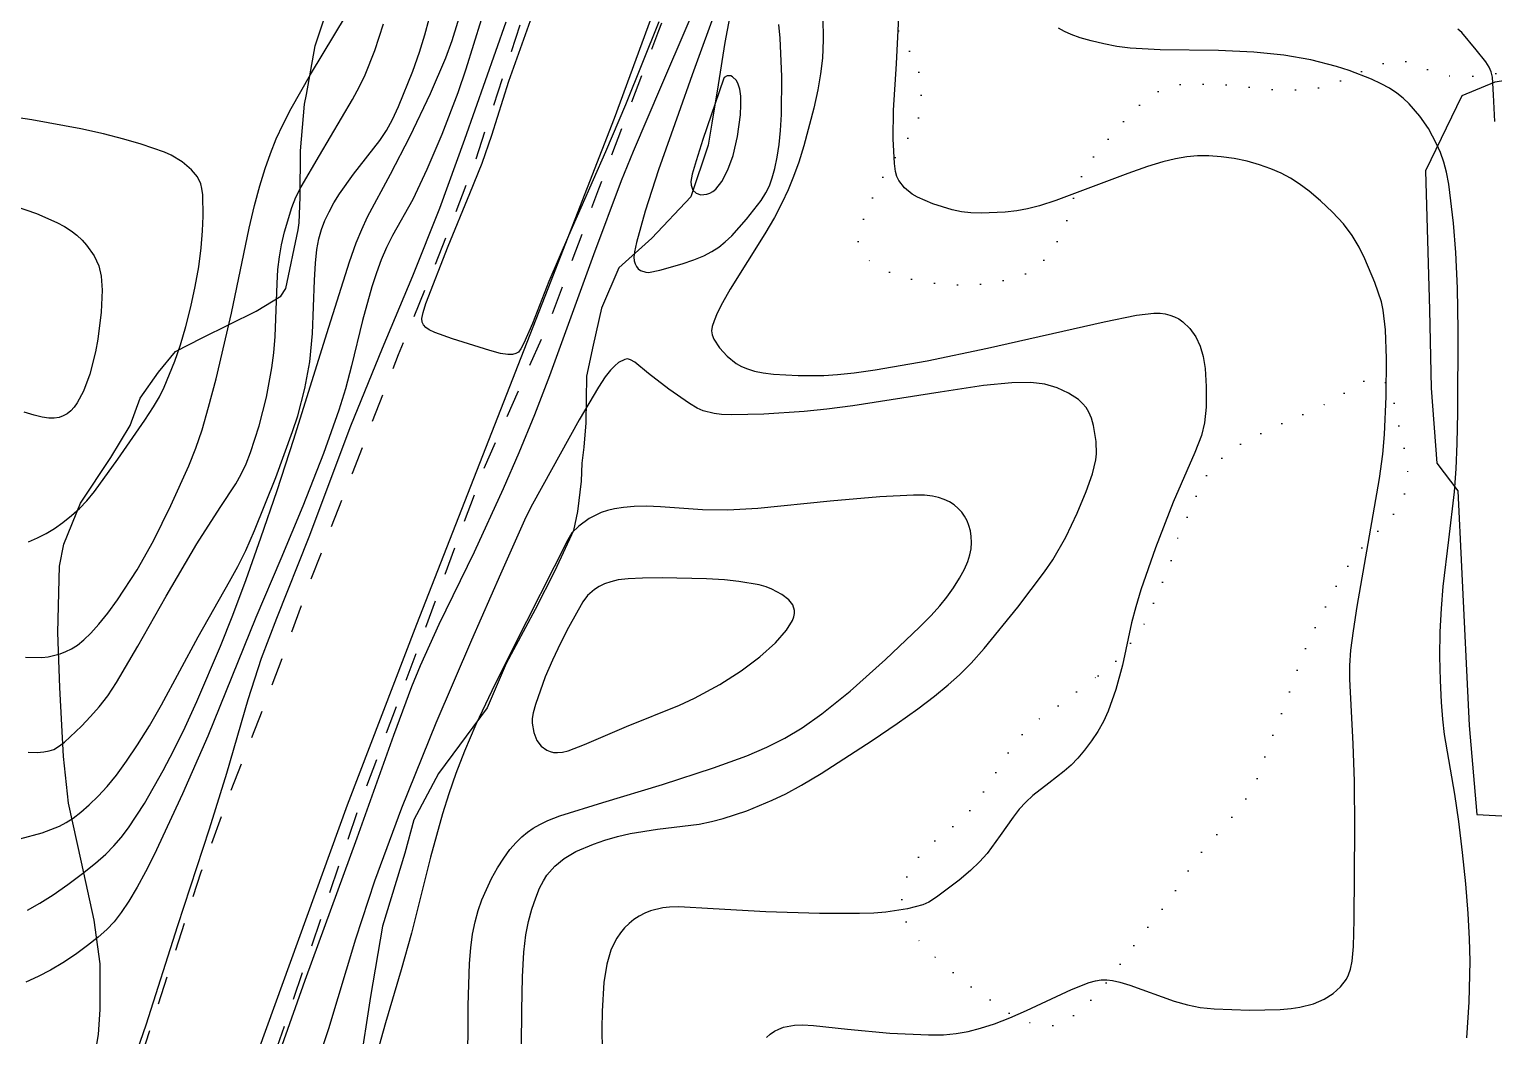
# Model space of a CAD drawing. Header units: millimetres. Extents: x 220021 to 223505, y 489325 to 491820.
# Drawn here: x 220825.2 to 221084.8, y 491491.2 to 491669.5 of the extents above; entities that cross this region are included whole.
import ezdxf

# ---------------------------------------------------------------- set-up
doc = ezdxf.new("R2010")
doc.units = ezdxf.units.MM
doc.linetypes.add('5M5', pattern=[10, 5, -5])
doc.linetypes.add('AM4', pattern=[4, 0, -4])
for name, color, linetype in [('A0013113', 8, 'Continuous'), ('B0024120', 8, 'B0024120'), ('D0025111', 8, 'AM4'), ('F0017111', 8, 'Continuous'), ('F0017114', 8, 'Continuous'), ('F0037222', 8, 'Continuous'), ('F0037223', 8, '5M5')]:
    doc.layers.add(name, color=color, linetype=linetype)
doc.linetypes.add('B0024120', pattern='A,10,-1.75,[133,ltypeshp.shx,S=0.75,R=0,X=0,Y=0],-3.25', length=15)

msp = doc.modelspace()

# ---------------------------------------------------------------- linework, layer by layer
at = {"layer": 'A0013113', "flags": 128}
msp.add_lwpolyline([(220982.01, 491813.472), (220975.939, 491794.535), (220963.085, 491752.454), (220952.803, 491716.861), (220945.787, 491698.398), (220937.603, 491677.575), (220928.898, 491653.709), (220917.148, 491623.557), (220905.532, 491593.929), (220893.844, 491564.049), (220881.546, 491532.059), (220865.767, 491488.489)], dxfattribs=at)
at = {"layer": 'B0024120', "flags": 128}
msp.add_lwpolyline([(221369.877, 491502.189), (221350.368, 491504.164), (221305.594, 491508.724), (221307.744, 491530.221), (221307.759, 491536.826), (221306.602, 491537.641), (221285.632, 491535.22), (221258.171, 491532.517), (221245.024, 491542.848), (221232.777, 491551.231), (221218.435, 491552.242), (221203.01, 491559.658), (221173.801, 491574.081), (221154.919, 491584.006), (221147.916, 491590.179), (221142.201, 491595.588), (221138.429, 491602.572), (221134.329, 491612.607), (221131.96, 491622.889), (221129.82, 491640.581), (221127.285, 491655.572), (221125.37, 491666.295), (221084.95, 491660.132), (221079.101, 491657.737), (221072.652, 491644.451), (221073.369, 491619.814), (221073.647, 491605.901), (221074.659, 491592.621), (221078.38, 491587.717), (221079.065, 491574.264), (221080.379, 491546.151), (221081.757, 491530.382), (221096.123, 491529.611), (221099.599, 491529.905), (221104.301, 491512.818), (221108.207, 491497.386), (221111.058, 491484.651), (221113.366, 491480.255), (221133.215, 491472.348), (221142.112, 491451.873), (221152.846, 491427.864), (221149.78, 491424.112), (221133.103, 491412.979)], dxfattribs=at)
at = {"layer": 'D0025111', "flags": 128}
for points in [[(221031.09, 491787.397), (221042.803, 491780.684), (221045.111, 491778.055), (221046.6, 491774.368), (221048.583, 491770.507), (221052.86, 491769.295), (221058.645, 491764.784), (221060.808, 491762.5), (221062.942, 491760.35), (221063.589, 491759.655), (221064.131, 491759.007), (221064.562, 491758.402), (221064.95, 491757.732), (221065.222, 491757.062), (221065.365, 491756.451), (221065.379, 491755.868), (221065.216, 491755.264), (221064.885, 491754.685), (221064.506, 491754.214), (221063.617, 491753.327), (221063.138, 491752.917), (221060.351, 491750.945), (221058.979, 491749.979), (221058.273, 491749.415), (221057.653, 491748.859), (221057.063, 491748.223), (221056.598, 491747.637), (221056.158, 491746.957), (221055.801, 491746.238), (221055.538, 491745.537), (221055.349, 491744.778), (221055.255, 491744.041), (221055.265, 491743.357), (221055.404, 491742.627), (221055.684, 491741.9), (221056.022, 491741.313), (221056.42, 491740.78), (221056.948, 491740.272), (221057.498, 491739.865), (221058.181, 491739.454), (221060.199, 491738.602), (221060.947, 491738.353), (221063.719, 491737.598), (221064.378, 491737.456), (221067.522, 491737.19), (221070.828, 491737.15), (221073.116, 491737.129), (221073.94, 491737.074), (221074.735, 491736.969), (221075.522, 491736.82), (221076.346, 491736.607), (221077.133, 491736.34), (221080.074, 491734.735), (221080.811, 491734.313), (221082.217, 491733.653), (221082.969, 491733.372), (221083.814, 491733.119), (221085.425, 491732.786), (221086.256, 491732.673), (221087.882, 491732.567), (221088.807, 491732.573), (221090.732, 491732.775), (221091.79, 491732.976), (221093.535, 491733.427), (221097.012, 491734.545), (221100.327, 491735.739), (221103.523, 491736.821), (221104.354, 491737.065), (221107.445, 491737.791), (221110.529, 491738.582), (221111.397, 491738.797), (221112.246, 491738.954), (221113.045, 491739.033), (221113.926, 491738.978), (221114.689, 491738.818), (221115.458, 491738.526), (221116.752, 491737.826), (221117.41, 491737.408), (221118.111, 491736.879), (221118.794, 491736.277), (221119.336, 491735.726), (221119.818, 491735.142), (221120.299, 491734.44), (221120.723, 491733.706), (221121.006, 491733.072), (221121.214, 491732.435), (221121.346, 491731.687), (221121.334, 491730.928), (221121.172, 491730.259), (221120.822, 491729.482), (221120.339, 491728.713), (221119.852, 491728.062), (221119.294, 491727.422), (221116.589, 491725.113), (221115.822, 491724.477), (221115.084, 491723.791), (221114.525, 491723.18), (221114.01, 491722.525), (221113.53, 491721.799), (221112.885, 491720.415), (221112.639, 491719.721), (221112.263, 491718.405), (221112.112, 491717.725), (221111.607, 491714.337), (221111.29, 491711.283), (221111.243, 491710.495), (221111.252, 491709.678), (221111.363, 491708.861), (221111.574, 491708.088), (221111.893, 491707.285), (221112.313, 491706.489), (221112.751, 491705.812), (221113.254, 491705.2), (221113.811, 491704.671), (221114.408, 491704.217), (221115.005, 491703.853), (221115.627, 491703.546), (221116.249, 491703.333), (221116.871, 491703.206), (221117.457, 491703.17), (221118.044, 491703.23), (221118.598, 491703.395), (221119.117, 491703.65), (221119.646, 491704.001), (221120.15, 491704.422), (221120.618, 491704.867), (221121.533, 491705.956), (221123.375, 491708.458), (221124.838, 491710.532), (221125.282, 491711.244), (221126.721, 491714.066), (221127.063, 491714.774), (221127.723, 491715.935), (221128.094, 491716.5), (221128.501, 491717.021), (221128.93, 491717.495), (221129.398, 491717.916), (221129.895, 491718.278), (221130.432, 491718.584), (221130.957, 491718.799), (221131.504, 491718.938), (221132.022, 491718.981), (221132.548, 491718.933), (221133.101, 491718.771), (221133.68, 491718.522), (221134.313, 491718.165), (221134.859, 491717.79), (221135.945, 491716.753), (221136.94, 491715.593), (221137.399, 491714.984), (221137.87, 491714.264), (221139.586, 491711.229), (221141.402, 491707.95), (221141.865, 491707.06), (221143.39, 491703.666), (221143.684, 491702.889), (221144.236, 491701.132), (221144.565, 491699.754), (221144.711, 491698.944), (221144.879, 491697.516), (221144.952, 491696.026), (221144.948, 491695.159), (221144.886, 491694.389), (221144.752, 491693.612), (221144.242, 491691.836), (221143.957, 491691.081), (221143.647, 491690.405), (221143.214, 491689.621), (221142.32, 491688.388), (221141.87, 491687.86), (221140.937, 491686.926), (221140.357, 491686.423), (221137.656, 491684.375), (221137.12, 491683.966), (221135.665, 491682.662), (221135.211, 491682.209), (221134.811, 491681.749), (221134.429, 491681.246), (221132.94, 491678.438), (221132.593, 491677.791), (221130.978, 491675.177), (221130.517, 491674.523), (221129.519, 491673.29), (221129.004, 491672.741), (221127.909, 491671.778), (221126.267, 491670.485), (221125.712, 491670.097), (221124.506, 491669.368), (221123.919, 491669.067), (221123.336, 491668.837), (221122.537, 491668.59), (221122.087, 491668.486), (221096.865, 491663.128), (221095.814, 491663.051), (221092.094, 491662.523), (221088.913, 491662.127), (221085.743, 491661.786), (221082.228, 491661.348), (221080.871, 491661.184), (221079.389, 491661.089), (221078.532, 491661.086), (221077.666, 491661.13), (221076.863, 491661.236), (221074.551, 491661.847), (221073.911, 491662.067), (221070.977, 491663.269), (221070.434, 491663.471), (221069.851, 491663.641), (221068.772, 491663.876), (221068.139, 491663.974), (221067.524, 491664.028), (221066.909, 491664.022), (221063.662, 491662.972), (221060.747, 491661.792), (221057.449, 491660.35), (221056.676, 491660.009), (221055.866, 491659.711), (221055.02, 491659.457), (221053.473, 491659.114), (221052.602, 491658.982), (221050.936, 491658.822), (221048.831, 491658.749), (221045.226, 491658.829), (221044.284, 491658.895), (221041.133, 491659.287), (221039.449, 491659.527), (221037.165, 491659.71), (221033.64, 491659.79), (221030.636, 491659.797), (221029.722, 491659.787), (221028.815, 491659.72), (221027.969, 491659.577), (221026.973, 491659.283), (221026.217, 491658.971), (221025.41, 491658.569), (221023.959, 491657.675), (221023.156, 491657.097), (221021.15, 491655.376), (221020.466, 491654.715), (221018.304, 491652.257), (221015.973, 491649.515), (221014.456, 491647.769), (221013.963, 491647.129), (221012.748, 491645.263), (221011.893, 491643.753), (221011.179, 491642.319), (221010.793, 491641.42), (221009.749, 491637.802), (221009.323, 491636.219), (221009.066, 491635.461), (221008.528, 491634.145), (221007.85, 491632.721), (221007.465, 491632.031), (221007.018, 491631.322), (221005.05, 491628.681), (221004.654, 491628.192), (221004.221, 491627.732), (221003.735, 491627.326), (221003.206, 491626.963), (221002, 491626.314), (221001.363, 491626.03), (220999.516, 491625.385), (220998.753, 491625.177), (220995.266, 491624.498), (220994.532, 491624.391), (220992.579, 491624.221), (220991.057, 491624.179), (220988.625, 491624.265), (220985.236, 491624.593), (220983.607, 491624.811), (220982.704, 491624.981), (220980.499, 491625.527), (220978.993, 491626), (220977.551, 491626.538), (220976.191, 491627.152), (220975.454, 491627.555), (220974.757, 491628.01), (220974.11, 491628.496), (220973.535, 491628.997), (220973.043, 491629.523), (220972.651, 491630.074), (220972.379, 491630.639), (220972.207, 491631.186), (220972.096, 491632.006), (220972.1, 491632.578), (220972.928, 491635.545), (220973.166, 491636.247), (220974.462, 491639.292), (220975.933, 491642.348), (220976.272, 491642.999), (220977.974, 491645.728), (220979.78, 491648.488), (220981.64, 491651.292), (220982.025, 491651.914), (220982.339, 491652.507), (220982.584, 491653.083), (220982.79, 491653.69), (220982.946, 491654.294), (220983.058, 491654.881), (220983.336, 491658.298), (220983.38, 491658.87), (220983.395, 491659.51), (220983.338, 491660.165), (220983.216, 491660.824), (220983.041, 491661.475), (220982.815, 491662.145), (220982.259, 491663.52), (220981.097, 491665.935), (220979.363, 491669.056), (220978.929, 491669.82), (220977.924, 491671.936), (220977.583, 491672.779), (220977.067, 491674.315), (220976.143, 491677.803), (220975.414, 491681.297), (220975.278, 491682.049), (220975.214, 491682.779), (220975.197, 491683.521), (220975.255, 491684.247), (220975.375, 491684.956), (220975.556, 491685.671), (220975.776, 491686.358), (220976.278, 491687.552), (220976.602, 491688.214), (220978.419, 491691.126), (220980.279, 491693.713), (220982.268, 491696.395), (220984.3, 491699.101), (220986.315, 491701.614), (220987.622, 491703.073), (220988.127, 491703.576), (220988.663, 491704.046), (220989.621, 491704.747), (220990.183, 491705.091), (220993.379, 491706.487), (220994.049, 491706.781), (220994.697, 491707.129), (220995.334, 491707.531), (220996.429, 491708.332), (220997.019, 491708.831), (220997.578, 491709.363), (220998.039, 491709.888), (220998.396, 491710.409), (220998.641, 491710.934), (220998.775, 491711.459), (220998.822, 491711.999), (220998.772, 491712.592), (220998.629, 491713.157), (220998.421, 491713.722), (220996.773, 491716.39), (220995.735, 491717.852), (220995.326, 491718.367), (220994.845, 491718.893), (220994.367, 491719.333), (220993.86, 491719.718), (220993.342, 491720.025), (220992.796, 491720.277), (220992.227, 491720.454), (220991.681, 491720.534), (220991.069, 491720.571), (220990.436, 491720.557), (220987.338, 491719.892), (220986.506, 491719.663), (220984.3, 491718.885), (220981.255, 491717.583), (220978.465, 491716.42), (220975.484, 491715.003), (220974.869, 491714.727), (220974.25, 491714.501), (220973.613, 491714.318), (220972.969, 491714.186), (220972.31, 491714.151), (220971.688, 491714.227), (220971.03, 491714.422), (220970.429, 491714.686), (220969.387, 491715.259), (220968.855, 491715.598), (220967.015, 491717.093), (220966.569, 491717.511), (220966.163, 491717.943), (220965.789, 491718.397), (220964.536, 491720.456), (220964.264, 491720.968), (220962.652, 491723.517), (220962.325, 491724.017), (220962.038, 491724.518), (220961.786, 491725.05), (220961.575, 491725.597), (220961.417, 491726.145), (220961.299, 491726.727), (220961.239, 491727.325), (220961.192, 491729.843), (220961.214, 491730.412), (220961.348, 491731.494), (220961.461, 491732.073), (220961.605, 491732.638), (220961.782, 491733.185), (220961.988, 491733.72), (220962.879, 491735.482), (220964.404, 491738.074), (220965.009, 491739.016), (220966.948, 491741.701), (220968.937, 491744.343), (220969.449, 491745.058), (220971.342, 491748.157), (220972.131, 491749.523), (220973.393, 491751.45), (220975.299, 491754.027), (220977.155, 491756.683), (220977.779, 491757.535), (220979.667, 491759.565), (220982.264, 491762.059), (220984.846, 491764.57), (220987.187, 491766.683), (220987.695, 491767.1), (220988.174, 491767.444), (220989.078, 491767.954), (220989.592, 491768.194), (220990.129, 491768.374), (220990.658, 491768.474), (220991.183, 491768.477), (220991.697, 491768.368), (220992.193, 491768.159), (220992.722, 491767.831), (220993.221, 491767.398), (220993.674, 491766.934), (220995.934, 491764.28), (220998.182, 491761.589), (221000.453, 491758.964), (221000.963, 491758.391), (221001.607, 491757.777), (221014.12, 491751.879), (221019.054, 491750.845), (221034.512, 491747.573), (221037.147, 491745.65), (221039.124, 491743.9), (221042.428, 491737.934), (221043.425, 491733.892), (221046.578, 491723.176), (221048.234, 491718.785), (221049.069, 491714.039), (221048.585, 491710.695), (221048.097, 491708.933), (221047.443, 491707.699), (221046.622, 491707.343), (221045.141, 491708.04), (221039.379, 491711.356), (221037.078, 491711.346), (221034.45, 491710.63), (221031.988, 491709.388), (221031.006, 491708.152), (221031.012, 491705.865), (221033.018, 491693.736), (221034.336, 491692.686), (221036.802, 491692.522), (221049.942, 491695.396), (221051.09, 491696.457), (221051.413, 491698.393), (221049.917, 491704.544), (221050.076, 491706.479), (221050.889, 491709.474), (221051.533, 491714.402), (221050.696, 491720.028), (221048.375, 491727.054), (221047.047, 491731.798), (221044.722, 491740.407), (221042.574, 491744.444), (221039.278, 491747.947), (221034.338, 491751.267), (221031.706, 491752.134), (221018.714, 491754.714), (221011.707, 491758.098), (221011.436, 491758.346), (221008.772, 491760.335), (221008.129, 491760.785), (221005.095, 491762.671), (221004.426, 491763.114), (221003.794, 491763.597), (221003.247, 491764.076), (221002.78, 491764.573), (221002.4, 491765.092), (221002.105, 491765.614), (221001.915, 491766.096), (221001.84, 491766.557), (221001.898, 491766.992), (221002.097, 491767.387), (221002.41, 491767.732), (221002.817, 491768.03), (221003.321, 491768.285), (221004.433, 491768.654), (221005.113, 491768.819), (221007.1, 491769.101), (221010.421, 491769.363), (221013.029, 491769.709), (221014.94, 491770.073), (221015.692, 491770.266), (221016.394, 491770.499), (221017.132, 491770.797), (221017.758, 491771.153), (221018.284, 491771.548), (221018.713, 491771.99), (221019.037, 491772.478), (221019.264, 491773), (221019.409, 491773.554), (221019.467, 491774.144), (221019.421, 491774.737), (221019.289, 491775.331), (221018.812, 491776.634), (221018.543, 491777.242), (221017.072, 491780.09), (221015.413, 491783.024), (221015.094, 491783.64), (221014.584, 491784.784), (221014.351, 491785.411), (221013.989, 491786.667), (221013.828, 491787.361), (221013.525, 491789.38), (221013.461, 491790.157), (221013.379, 491793.571), (221013.355, 491794.284), (221013.377, 491794.964), (221013.475, 491795.618), (221014.393, 491798.74), (221014.898, 491800.157), (221015.927, 491802.562), (221016.486, 491803.691), (221017.081, 491804.705), (221017.405, 491805.179), (221017.78, 491805.654), (221018.172, 491806.056), (221018.583, 491806.38), (221019.055, 491806.631), (221019.544, 491806.767), (221020.059, 491806.773), (221020.645, 491806.632), (221021.321, 491806.333), (221022.004, 491805.933), (221022.604, 491805.511), (221023.233, 491804.999), (221023.844, 491804.43), (221024.408, 491803.832), (221024.922, 491803.198), (221025.374, 491802.558), (221025.798, 491801.852), (221026.167, 491801.053), (221026.486, 491800.175), (221026.755, 491799.264), (221027.51, 491796.054), (221027.707, 491795.309), (221028.926, 491791.847), (221029.213, 491791.127), (221030.099, 491789.212)], [(221014.643, 491554.96), (221015.046, 491555.248), (221017.2, 491557.004), (221017.744, 491557.525), (221018.785, 491558.664), (221019.271, 491559.261), (221021.275, 491561.87), (221022.792, 491564.099), (221023.185, 491564.793), (221023.813, 491566.098), (221024.058, 491566.72), (221025.202, 491569.719), (221025.509, 491570.373), (221027.009, 491573.527), (221027.175, 491573.976), (221027.674, 491575.605), (221028.534, 491578.727), (221028.783, 491579.389), (221029.584, 491581.186), (221030.894, 491584.164), (221032.2, 491587.198), (221033.799, 491590.378), (221034.151, 491590.912), (221034.529, 491591.415), (221035.293, 491592.303), (221035.696, 491592.709), (221037.861, 491594.664), (221038.326, 491595.001), (221040.918, 491596.649), (221041.523, 491596.969), (221044.741, 491598.526), (221047.74, 491599.918), (221050.799, 491601.195), (221054.075, 491602.677), (221054.726, 491603.018), (221057.808, 491604.773), (221061.016, 491606.762), (221061.643, 491607.103), (221062.262, 491607.39), (221062.863, 491607.598), (221063.424, 491607.691), (221063.993, 491607.669), (221064.536, 491607.542), (221065.05, 491607.318), (221065.492, 491607.023), (221065.876, 491606.663), (221066.232, 491606.22), (221066.541, 491605.705), (221066.767, 491605.143), (221066.928, 491604.532), (221067.021, 491603.945), (221067.6, 491600.796), (221068.394, 491597.316), (221069.181, 491594.034), (221069.31, 491593.315), (221069.456, 491591.904), (221069.48, 491591.17), (221069.439, 491589.803), (221069.369, 491589.091), (221069.25, 491588.375), (221069.076, 491587.656), (221068.849, 491586.93), (221068.582, 491586.253), (221068.279, 491585.603), (221067.925, 491584.966), (221067.532, 491584.348), (221066.671, 491583.194), (221066.152, 491582.587), (221064.618, 491580.984), (221062.467, 491578.818), (221060.904, 491577.06), (221059.394, 491575.134), (221058.496, 491573.822), (221058.06, 491573.106), (221056.906, 491570.921), (221055.525, 491568.256), (221053.823, 491565.042), (221052.221, 491561.663), (221050.937, 491558.682), (221049.688, 491555.402), (221048.435, 491551.723), (221047.391, 491548.764), (221047.099, 491548.066), (221045.76, 491544.88), (221044.436, 491541.342), (221043.396, 491538.152), (221042.782, 491536.577), (221042.418, 491535.811), (221041.61, 491534.337), (221041.138, 491533.579), (221040.136, 491532.159), (221039.595, 491531.494), (221037.542, 491528.953), (221035.085, 491526.146), (221032.771, 491523.455), (221031.662, 491521.985), (221030.195, 491519.806), (221028.298, 491516.794), (221026.698, 491514.537), (221024.565, 491511.809), (221022.374, 491509.012), (221020.245, 491506.223), (221018.291, 491503.513), (221016.1, 491500.537), (221015.005, 491499.214), (221012.757, 491496.814), (221012.173, 491496.268), (221011.028, 491495.305), (221010.434, 491494.867), (221008.699, 491493.729), (221008.061, 491493.42), (221007.421, 491493.194), (221006.69, 491493.019), (221006.003, 491492.941), (221005.291, 491492.942), (221004.55, 491493.018), (221003.845, 491493.156), (221002.561, 491493.488), (221001.899, 491493.716), (221001.237, 491493.986), (220999.957, 491494.596), (220998.713, 491495.295), (220998.056, 491495.735), (220995.572, 491497.515), (220992.646, 491499.48), (220991.215, 491500.554), (220988.477, 491502.773), (220985.76, 491505.122), (220983.414, 491507.421), (220982.911, 491508), (220981.693, 491509.603), (220981.312, 491510.183), (220980.587, 491511.471), (220980.315, 491512.073), (220980.092, 491512.688), (220979.935, 491513.296), (220979.835, 491513.93), (220979.803, 491514.552), (220979.833, 491515.203), (220979.996, 491516.581), (220980.156, 491517.372), (220980.539, 491518.771), (220980.802, 491519.49), (220981.091, 491520.163), (220981.423, 491520.813), (220981.801, 491521.461), (220982.266, 491522.14), (220982.76, 491522.758), (220983.7, 491523.782), (220985.534, 491525.568), (220986.528, 491526.401), (220987.1, 491526.822), (220989.927, 491529.059), (220990.439, 491529.537), (220991.746, 491530.913), (220992.535, 491531.837), (220993.364, 491532.923), (220994.15, 491534.076), (220995.912, 491536.888), (220997.491, 491539.472), (220999.29, 491542.28), (220999.694, 491542.837), (221000.519, 491543.836), (221002.432, 491545.909), (221002.868, 491546.294), (221004.236, 491547.343), (221004.827, 491547.723), (221005.475, 491548.093)]]:
    msp.add_lwpolyline(points, close=True, dxfattribs=at)
at = {"layer": 'F0017111'}
for points, elevation in [([(220868.706, 491485.686), (220874.109, 491501.052), (220883.302, 491526.226), (220889.846, 491544.467), (220893.007, 491553.045), (220894.53, 491556.798), (220897.89, 491564.124), (220904.132, 491576.935), (220909.273, 491588.121), (220912.044, 491594.539), (220914.802, 491601.275), (220917.461, 491608.175), (220925.266, 491629.598), (220930.195, 491642.734), (220932.285, 491647.91), (220937.344, 491659.707), (220946.462, 491681.068)], 70), ([(220909.677, 491670.807), (220902.359, 491649.984), (220897.895, 491637.764), (220893.116, 491625.756), (220887.772, 491612.972), (220882.159, 491599.191), (220874.769, 491579.523), (220869.028, 491565.097), (220866.343, 491558.032), (220863.983, 491550.701), (220860.156, 491537.638), (220857.103, 491527.779), (220851.494, 491510.664), (220845.866, 491493.022), (220841.823, 491481.29)], 70), ([(220936.771, 491670.861), (220930.906, 491656.131), (220927.37, 491647.8), (220920.767, 491632.935), (220917.293, 491624.824), (220914.398, 491617.401), (220912.891, 491613.874), (220912.35, 491612.885), (220911.896, 491612.336), (220911.438, 491612.048), (220910.87, 491611.885), (220910.023, 491611.877), (220908.712, 491612.097), (220906.833, 491612.583), (220900.236, 491614.641), (220897.081, 491615.79), (220896.117, 491616.266), (220895.493, 491616.704), (220895.099, 491617.133), (220894.853, 491617.608), (220894.798, 491618.285), (220895.004, 491619.345), (220895.519, 491620.922), (220899.45, 491631.11), (220903.311, 491640.445), (220905.476, 491645.803), (220907.188, 491650.784), (220910.209, 491660.315), (220914.325, 491671.911)], 65), ([(220965.884, 491671.66), (220965.92, 491667.669), (220965.789, 491664.43), (220965.474, 491661.636), (220964.958, 491658.798), (220964.243, 491655.567), (220962.489, 491648.866), (220961.591, 491645.99), (220960.675, 491643.441), (220959.696, 491641.061), (220958.596, 491638.689), (220957.27, 491636.152), (220955.597, 491633.273), (220949.456, 491623.491), (220948.064, 491621.052), (220947.15, 491619.219), (220946.585, 491617.864), (220946.26, 491616.856), (220946.148, 491616.065), (220946.24, 491615.36), (220946.524, 491614.634), (220947.539, 491613.098), (220948.934, 491611.569), (220950.528, 491610.284), (220951.432, 491609.772), (220952.488, 491609.335), (220953.754, 491608.964), (220955.277, 491608.661), (220957.095, 491608.429), (220961.51, 491608.18), (220966.059, 491608.186), (220968.483, 491608.332), (220971.421, 491608.645), (220975.119, 491609.167), (220984.37, 491610.784), (220995.047, 491612.989), (221015.738, 491617.711), (221021.454, 491618.854), (221024.544, 491619.203), (221025.614, 491619.192), (221026.524, 491619.079), (221027.369, 491618.875), (221028.167, 491618.579), (221028.923, 491618.187), (221029.637, 491617.699), (221030.916, 491616.477), (221031.954, 491615.008), (221032.73, 491613.362), (221033.263, 491611.549), (221033.603, 491609.389), (221033.797, 491606.211), (221033.799, 491602.546), (221033.51, 491599.8), (221032.971, 491597.56), (221031.805, 491594.502), (221027.941, 491585.708), (221024.788, 491577.617), (221022.229, 491570.221), (221021.311, 491567.162), (221020.58, 491564.37), (221018.963, 491556.844), (221017.803, 491552.525), (221016.403, 491548.67), (221015.571, 491546.868), (221014.602, 491545.117), (221013.479, 491543.407), (221012.262, 491541.795), (221011.034, 491540.353), (221009.848, 491539.125), (221008.651, 491538.045), (221005.938, 491535.954), (221003.059, 491533.734), (221001.814, 491532.579), (221000.68, 491531.337), (220999.578, 491529.938), (220997.286, 491526.66), (220994.96, 491523.49), (220993.65, 491522.011), (220992.03, 491520.45), (220990.021, 491518.743), (220986.029, 491515.727), (220984.655, 491514.855), (220983.553, 491514.347), (220980.872, 491513.672), (220977.051, 491513.091), (220974.894, 491512.92), (220972.376, 491512.835), (220965.247, 491512.855), (220955.768, 491513.144), (220946.422, 491513.693), (220940.322, 491514.015), (220938.695, 491513.99), (220937.507, 491513.857), (220935.343, 491513.305), (220934.311, 491512.883), (220933.322, 491512.362), (220932.387, 491511.748), (220931.516, 491511.053), (220930.719, 491510.282), (220929.999, 491509.431), (220929.358, 491508.489), (220928.796, 491507.452), (220928.314, 491506.332), (220927.576, 491503.881), (220927.074, 491500.601), (220926.745, 491495.549), (220926.696, 491492.325), (220926.75, 491488.685)], 70), ([(220955.879, 491490.858), (220956.54, 491491.466), (220957.264, 491491.967), (220958.052, 491492.368), (220958.907, 491492.677), (220960.865, 491493.055), (220962.231, 491493.095), (220964.192, 491492.985), (220970.259, 491492.334), (220977.733, 491491.637), (220984.583, 491491.326), (220987.223, 491491.365), (220989.469, 491491.559), (220991.592, 491491.928), (220993.828, 491492.495), (220996.272, 491493.289), (220998.984, 491494.344), (221001.963, 491495.653), (221009.905, 491499.349), (221013.048, 491500.591), (221014.204, 491500.908), (221015.215, 491501.066), (221016.17, 491501.089), (221017.183, 491500.986), (221018.466, 491500.691), (221020.258, 491500.12), (221028.144, 491497.298), (221030.488, 491496.633), (221032.728, 491496.206), (221035.237, 491495.944), (221041.482, 491495.719), (221046.932, 491495.845), (221048.861, 491496.022), (221050.414, 491496.255), (221052.834, 491496.857), (221054.713, 491497.651), (221056.29, 491498.65), (221057.614, 491499.842), (221058.646, 491501.192), (221059.049, 491501.994), (221059.386, 491502.981), (221059.664, 491504.371), (221059.883, 491506.963), (221060.042, 491511.696), (221060.148, 491527.814), (221060.056, 491536.219), (221059.855, 491542.919), (221059.235, 491554.39), (221059.242, 491556.809), (221059.443, 491559.488), (221059.879, 491562.937), (221060.548, 491567.256), (221062.516, 491578.38), (221064.516, 491589.894), (221065.096, 491594.208), (221065.411, 491597.723), (221065.682, 491604.442), (221065.746, 491611.17), (221065.566, 491616.279), (221065.174, 491619.762), (221064.852, 491621.213), (221063.704, 491624.642), (221061.928, 491628.849), (221060.894, 491630.933), (221059.666, 491632.983), (221058.115, 491635.044), (221056.174, 491637.13), (221054.053, 491639.111), (221052.027, 491640.821), (221050.291, 491642.144), (221048.718, 491643.165), (221047.1, 491644.014), (221045.273, 491644.797), (221043.241, 491645.511), (221041.048, 491646.123), (221038.752, 491646.607), (221036.457, 491646.944), (221034.278, 491647.121), (221032.287, 491647.124), (221030.372, 491646.948), (221028.375, 491646.59), (221026.125, 491646.032), (221023.389, 491645.195), (221019.918, 491643.987), (221007.151, 491639.21), (221004.259, 491638.24), (221002.13, 491637.68), (221000.231, 491637.355), (220998.15, 491637.12), (220993.899, 491636.912), (220992.082, 491636.982), (220990.426, 491637.187), (220988.781, 491637.535), (220985.342, 491638.596), (220982.639, 491639.744), (220981.717, 491640.285), (220980.331, 491641.433), (220979.335, 491642.713), (220978.993, 491643.415), (220978.736, 491644.347), (220978.541, 491645.732), (220978.3, 491650.103), (220978.359, 491655.186), (220978.915, 491663.423), (220979.337, 491671.699)], 65), ([(221079.975, 491490.817), (221080.4, 491497.126), (221080.555, 491504.376), (221080.468, 491508.326), (221080.228, 491512.843), (221079.813, 491518.081), (221079.252, 491523.671), (221078.584, 491529.117), (221077.855, 491533.997), (221076.056, 491544.568), (221075.726, 491547.247), (221075.487, 491550.296), (221075.311, 491554.103), (221075.225, 491558.402), (221075.27, 491562.762), (221075.475, 491566.861), (221075.822, 491570.807), (221076.806, 491579.038), (221077.785, 491587.571), (221078.097, 491591.65), (221078.294, 491596.11), (221078.417, 491601.615), (221078.484, 491616.219), (221078.337, 491623.634), (221078.024, 491629.988), (221077.606, 491635.145), (221076.775, 491642.063), (221076.377, 491644.225), (221075.903, 491645.994), (221075.303, 491647.666), (221074.615, 491649.25), (221073.19, 491651.928), (221071.675, 491654.117), (221069.794, 491656.291), (221068.724, 491657.308), (221067.573, 491658.221), (221066.293, 491659.061), (221064.819, 491659.871), (221063.107, 491660.686), (221059.11, 491662.245), (221056.92, 491662.933), (221052.332, 491664.085), (221047.554, 491664.936), (221042.233, 491665.484), (221035.984, 491665.759), (221025.649, 491665.908), (221020.327, 491666.184), (221017.977, 491666.483), (221015.635, 491666.925), (221013.405, 491667.462), (221011.45, 491668.031), (221009.89, 491668.586), (221008.66, 491669.145), (221007.65, 491669.744)], 60), ([(221084.979, 491653.195), (221084.726, 491657.933), (221084.537, 491661.017), (221084.33, 491661.976), (221083.947, 491662.825), (221083.336, 491663.748), (221081.655, 491665.857), (221079.081, 491668.936), (221078.389, 491669.561)], 55)]:
    msp.add_lwpolyline(points, dxfattribs=dict(at, elevation=elevation))
at = {"layer": 'F0017111', "flags": 128}
for points, elevation in [([(220824.933, 491513.42), (220827.1, 491514.644), (220829.477, 491516.165), (220832.069, 491517.975), (220834.653, 491519.903), (220836.951, 491521.739), (220838.765, 491523.337), (220840.215, 491524.806), (220841.499, 491526.321), (220842.79, 491528.034), (220845.622, 491532.333), (220848.973, 491538.151), (220850.851, 491541.758), (220852.849, 491545.867), (220854.921, 491550.381), (220859.106, 491560.196), (220861.277, 491565.703), (220863.639, 491572.028), (220866.273, 491579.417), (220869.13, 491587.775), (220872.128, 491596.916), (220877.97, 491615.608), (220881.962, 491628.294), (220883.148, 491631.652), (220884.141, 491634.061), (220885.185, 491636.268), (220889.235, 491643.858), (220892.736, 491650.562), (220896.352, 491658.127), (220899.071, 491664.444), (220900.171, 491667.524), (220903.155, 491677.363)], 80), ([(220823.566, 491526.066), (220827.514, 491527.157), (220830.564, 491528.314), (220831.764, 491528.948), (220832.979, 491529.749), (220834.352, 491530.796), (220835.859, 491532.089), (220837.429, 491533.604), (220839.018, 491535.34), (220840.669, 491537.376), (220842.451, 491539.812), (220844.409, 491542.721), (220846.505, 491546.071), (220848.677, 491549.799), (220855.153, 491561.885), (220860.709, 491571.686), (220862.167, 491574.339), (220863.578, 491577.166), (220865.147, 491580.682), (220868.926, 491590.104), (220871.897, 491598.231), (220872.793, 491601.041), (220874.038, 491605.848), (220874.916, 491610.622), (220875.429, 491615.612), (220875.799, 491625.086), (220875.957, 491628.088), (220876.204, 491630.471), (220876.557, 491632.367), (220877.026, 491634.014), (220877.62, 491635.61), (220878.341, 491637.198), (220879.191, 491638.781), (220880.178, 491640.375), (220882.69, 491643.838), (220887.332, 491649.808), (220888.533, 491651.614), (220889.584, 491653.515), (220890.666, 491655.833), (220893.197, 491662.1), (220894.388, 491665.439), (220895.351, 491668.514), (220896.089, 491671.38)], 85), ([(220824.539, 491558.286), (220827.424, 491558.223), (220828.553, 491558.332), (220830.692, 491558.838), (220831.717, 491559.236), (220832.718, 491559.742), (220833.748, 491560.413), (220834.869, 491561.317), (220836.135, 491562.521), (220837.561, 491564.079), (220839.149, 491566.044), (220840.881, 491568.426), (220844.321, 491573.712), (220847.224, 491578.878), (220850.336, 491585.154), (220853.515, 491592.17), (220854.758, 491595.31), (220855.856, 491598.573), (220856.998, 491602.539), (220858.315, 491607.597), (220861.048, 491619.245), (220864.163, 491634.309), (220865.111, 491638.286), (220866.063, 491641.773), (220867.01, 491644.829), (220867.96, 491647.537), (220868.992, 491650.086), (220870.2, 491652.686), (220871.651, 491655.498), (220875.075, 491661.524), (220881.465, 491672.074)], 95), ([(220825.027, 491541.434), (220826.621, 491541.375), (220827.811, 491541.459), (220828.741, 491541.646), (220829.557, 491541.926), (220830.42, 491542.406), (220831.492, 491543.224), (220834.473, 491546.022), (220836.095, 491547.726), (220837.622, 491549.478), (220839.118, 491551.424), (220840.693, 491553.768), (220844.46, 491560.221), (220849.461, 491569.096), (220854.893, 491578.334), (220859.062, 491584.77), (220861.799, 491588.955), (220862.778, 491590.704), (220863.634, 491592.513), (220864.454, 491594.555), (220865.983, 491599.239), (220867.263, 491604.346), (220868.211, 491609.529), (220868.545, 491612.209), (220868.782, 491615.105), (220869.137, 491624.451), (220869.295, 491626.967), (220869.546, 491629.186), (220869.927, 491631.349), (220870.46, 491633.627), (220871.773, 491637.964), (220872.473, 491639.744), (220873.379, 491641.593), (220876.635, 491647.184), (220882.501, 491657.059), (220883.747, 491659.376), (220884.758, 491661.465), (220886.487, 491665.736), (220887.993, 491670.477)], 90), ([(220820.502, 491638.954), (220826.522, 491636.867), (220830.093, 491635.307), (220831.457, 491634.561), (220832.631, 491633.802), (220833.664, 491633.01), (220834.579, 491632.172), (220835.39, 491631.28), (220836.72, 491629.377), (220837.562, 491627.595), (220837.967, 491625.785), (220838.114, 491623.27), (220837.947, 491619.395), (220837.396, 491614.615), (220836.973, 491612.345), (220835.933, 491608.409), (220834.807, 491605.409), (220833.708, 491603.305), (220833.16, 491602.536), (220832.58, 491601.912), (220831.946, 491601.405), (220831.251, 491601.016), (220830.491, 491600.753), (220829.653, 491600.624), (220828.68, 491600.641), (220827.504, 491600.811), (220826.065, 491601.149), (220824.33, 491601.682)], 105), ([(220902.97, 491484.188), (220903.003, 491496.545), (220903.218, 491503.99), (220903.453, 491506.775), (220903.787, 491509.203), (220904.223, 491511.364), (220904.766, 491513.345), (220905.428, 491515.233), (220906.227, 491517.114), (220907.167, 491519.041), (220908.21, 491520.931), (220909.308, 491522.668), (220910.413, 491524.159), (220911.498, 491525.405), (220912.535, 491526.43), (220913.521, 491527.267), (220914.539, 491527.979), (220915.695, 491528.638), (220917.144, 491529.32), (220919.246, 491530.128), (220926.869, 491532.521), (220937.466, 491535.685), (220946.512, 491538.63), (220952.415, 491540.774), (220955.959, 491542.302), (220959.102, 491543.908), (220962.169, 491545.717), (220965.709, 491548.217), (220970.677, 491552.234), (220976.989, 491557.847), (220982.996, 491563.557), (220985.069, 491565.656), (220986.592, 491567.344), (220987.834, 491568.91), (220989.003, 491570.573), (220990.07, 491572.263), (220990.944, 491573.837), (220991.558, 491575.192), (220991.94, 491576.377), (220992.143, 491577.479), (220992.21, 491578.568), (220992.161, 491579.632), (220992.007, 491580.642), (220991.758, 491581.576), (220991.418, 491582.435), (220990.99, 491583.229), (220990.472, 491583.962), (220989.859, 491584.632), (220989.141, 491585.233), (220988.314, 491585.76), (220987.39, 491586.204), (220986.386, 491586.559), (220985.276, 491586.815), (220983.875, 491586.964), (220981.956, 491586.995), (220975.968, 491586.683), (220967.176, 491585.903), (220954.331, 491584.633), (220949.047, 491584.283), (220944.561, 491584.356), (220937.061, 491584.917), (220934.588, 491585.02), (220932.404, 491584.978), (220930.532, 491584.811), (220928.962, 491584.561), (220927.669, 491584.255), (220926.558, 491583.876), (220924.469, 491582.805), (220922.592, 491581.485), (220921.405, 491580.297), (220920.656, 491579.052), (220910.892, 491559.772), (220907.199, 491552.315), (220904.381, 491546.301), (220902.35, 491541.577), (220900.824, 491537.642), (220899.555, 491534.04), (220898.43, 491530.499), (220896.309, 491522.801), (220892.985, 491509.331), (220891.143, 491502.873), (220888.363, 491493.438), (220883.041, 491474.46)], 80)]:
    msp.add_lwpolyline(points, dxfattribs=dict(at, elevation=elevation))
for points, elevation in [([(220943.385, 491646.224), (220942.717, 491643.826), (220942.493, 491642.544), (220942.525, 491641.874), (220942.847, 491641.002), (220943.412, 491640.453), (220944.234, 491640.201), (220945.297, 491640.291), (220945.845, 491640.475), (220946.364, 491640.762), (220946.868, 491641.183), (220947.932, 491642.559), (220949.019, 491644.606), (220949.951, 491647.169), (220950.741, 491650.525), (220951.271, 491654.346), (220951.352, 491656.115), (220951.305, 491657.664), (220951.142, 491658.916), (220950.882, 491659.824), (220950.559, 491660.442), (220949.877, 491661.12), (220949.551, 491661.271), (220948.91, 491661.26), (220948.398, 491660.979), (220948.227, 491660.71), (220944.586, 491649.969)], 80), ([(220917.926, 491557.741), (220916.667, 491554.765), (220914.935, 491549.893), (220914.508, 491548.389), (220914.327, 491547.366), (220914.319, 491546.549), (220914.612, 491544.89), (220915.174, 491543.488), (220915.944, 491542.508), (220916.937, 491541.797), (220917.511, 491541.552), (220918.139, 491541.397), (220918.854, 491541.354), (220919.696, 491541.443), (220920.715, 491541.689), (220923.636, 491542.778), (220931.039, 491545.956), (220940.452, 491549.779), (220943.131, 491551.016), (220947.599, 491553.419), (220951.41, 491555.825), (220954.723, 491558.316), (220957.447, 491560.807), (220959.394, 491563.049), (220960.491, 491564.763), (220960.748, 491565.415), (220960.854, 491565.989), (220960.84, 491566.525), (220960.524, 491567.516), (220959.85, 491568.431), (220958.621, 491569.378), (220956.838, 491570.307), (220955.795, 491570.704), (220954.557, 491571.054), (220951.001, 491571.673), (220948.452, 491571.935), (220945.243, 491572.139), (220937.392, 491572.315), (220933.885, 491572.278), (220931.336, 491572.152), (220929.577, 491571.938), (220928.28, 491571.634), (220927.175, 491571.243), (220926.21, 491570.783), (220925.391, 491570.279), (220924.17, 491569.203), (220923.315, 491568.049), (220920.807, 491563.508), (220919.371, 491560.752)], 85)]:
    msp.add_lwpolyline(points, close=True, dxfattribs=dict(at, elevation=elevation))
at = {"layer": 'F0017114', "flags": 128}
for points, elevation in [([(220947.39, 491674.262), (220942.685, 491661.437), (220940.26, 491654.604), (220936.759, 491644.59), (220934.397, 491637.264), (220932.848, 491631.728), (220932.5, 491630.111), (220932.392, 491629.119), (220932.443, 491628.474), (220932.586, 491627.941), (220932.811, 491627.48), (220933.125, 491627.097), (220933.526, 491626.797), (220934.471, 491626.456), (220934.991, 491626.424), (220936.955, 491626.809), (220940.925, 491627.938), (220943.018, 491628.649), (220944.759, 491629.374), (220946.185, 491630.127), (220947.416, 491630.938), (220948.568, 491631.848), (220949.728, 491632.926), (220952.357, 491635.847), (220954.908, 491639.164), (220955.77, 491640.528), (220956.385, 491641.795), (220956.874, 491643.179), (220957.332, 491644.855), (220957.756, 491646.833), (220958.115, 491649.083), (220958.384, 491651.591), (220958.556, 491654.41), (220958.612, 491661.183), (220958.327, 491667.945), (220958.087, 491670.372)], 75), ([(220825.102, 491578.714), (220826.699, 491579.385), (220828.191, 491580.154), (220829.666, 491581.065), (220831.183, 491582.144), (220832.688, 491583.346), (220834.099, 491584.611), (220835.394, 491585.947), (220836.796, 491587.639), (220840.939, 491593.332), (220845.689, 491600.23), (220847.238, 491602.604), (220848.286, 491604.398), (220849.141, 491606.123), (220851.021, 491610.702), (220852.016, 491613.601), (220852.987, 491616.854), (220853.882, 491620.341), (220854.65, 491623.919), (220855.25, 491627.449), (220855.678, 491630.795), (220855.942, 491633.824), (220856.054, 491636.422), (220855.959, 491640.183), (220855.818, 491641.336), (220855.624, 491642.142), (220855.032, 491643.361), (220853.983, 491644.617), (220852.308, 491646.031), (220850.383, 491647.233), (220849.166, 491647.767), (220845.023, 491649.176), (220841.956, 491650.073), (220838.367, 491650.997), (220834.378, 491651.876), (220825.646, 491653.46), (220808.919, 491655.961)], 100), ([(220912.363, 491477.02), (220912.499, 491495.631), (220912.643, 491501.613), (220912.87, 491505.973), (220913.204, 491509.037), (220913.671, 491511.417), (220914.278, 491513.602), (220914.968, 491515.6), (220915.669, 491517.298), (220916.325, 491518.619), (220916.962, 491519.642), (220918.342, 491521.25), (220919.991, 491522.608), (220922.069, 491523.819), (220925.221, 491525.147), (220927.246, 491525.845), (220929.444, 491526.481), (220931.73, 491527.003), (220936.544, 491527.761), (220943.954, 491528.69), (220946.134, 491529.116), (220948.192, 491529.644), (220952.373, 491531.033), (220956.89, 491532.904), (220959.301, 491534.066), (220962.088, 491535.572), (220965.569, 491537.637), (220974.607, 491543.466), (220979.047, 491546.495), (220982.719, 491549.127), (220985.664, 491551.373), (220988.057, 491553.33), (220990.104, 491555.145), (220992.126, 491557.17), (220994.475, 491559.804), (221000.414, 491567.097), (221005.158, 491573.365), (221006.616, 491575.529), (221008.899, 491579.535), (221010.942, 491583.755), (221012.552, 491587.595), (221013.639, 491590.755), (221014.219, 491593.228), (221014.34, 491594.279), (221014.274, 491596.498), (221013.823, 491599.286), (221013.467, 491600.597), (221013.029, 491601.659), (221012.502, 491602.511), (221011.876, 491603.235), (221011.146, 491603.899), (221009.41, 491605.067), (221007.396, 491605.981), (221005.209, 491606.61), (221002.693, 491606.926), (220999.345, 491606.891), (220994.323, 491606.378), (220986.678, 491605.244), (220971.155, 491602.779), (220966.596, 491602.194), (220962.573, 491601.788), (220955.416, 491601.333), (220949.754, 491601.218), (220947.917, 491601.284), (220946.618, 491601.425), (220944.663, 491601.929), (220943.593, 491602.406), (220942.235, 491603.186), (220938.539, 491605.735), (220934.952, 491608.543), (220932.534, 491610.507), (220931.798, 491610.961), (220931.263, 491611.105), (220930.789, 491611.032), (220929.659, 491610.447), (220928.982, 491609.9), (220928.215, 491609.116), (220927.279, 491607.924), (220926.079, 491606.122), (220922.692, 491600.333), (220914.416, 491585.376), (220913.231, 491583.062), (220908.73, 491572.956), (220903.601, 491561.268), (220897.291, 491546.542), (220891.185, 491531.526), (220886.406, 491518.549), (220883.008, 491508.261), (220878.256, 491492.388), (220870.172, 491467.955)], 75)]:
    msp.add_lwpolyline(points, dxfattribs=dict(at, elevation=elevation))
at = {"layer": 'F0017114', "elevation": 75}
msp.add_lwpolyline([(220905.331, 491671.214), (220902.591, 491662.47), (220901.148, 491658.238), (220898.335, 491650.879), (220895.688, 491644.666), (220893.171, 491639.388), (220889.593, 491632.958), (220888.555, 491630.85), (220887.609, 491628.658), (220886.742, 491626.361), (220885.935, 491623.912), (220884.292, 491617.897), (220882.335, 491609.898), (220881.248, 491605.805), (220880.1, 491602.024), (220877.349, 491594.332), (220873.724, 491585.017), (220869.829, 491575.699), (220865.392, 491565.285), (220856.871, 491544.277), (220852.397, 491534.021), (220847.352, 491523.246), (220845.832, 491520.231), (220844.329, 491517.481), (220842.874, 491515.051), (220841.513, 491513.012), (220840.254, 491511.384), (220838.95, 491510), (220837.417, 491508.641), (220835.528, 491507.148), (220833.389, 491505.596), (220831.165, 491504.118), (220828.983, 491502.817), (220826.817, 491501.68), (220824.604, 491500.665)], dxfattribs=at)
at = {"layer": 'F0037222', "flags": 128}
for points in [[(220951.307, 491682.238), (220948.463, 491667.208), (220947.301, 491659.676), (220946.206, 491652.907), (220945.515, 491648.991), (220942.45, 491639.823), (220935.582, 491632.522), (220929.719, 491627.224), (220926.612, 491620.085), (220925.15, 491613.556), (220923.995, 491608.025), (220923.857, 491599.806), (220923.5, 491595.499), (220923.163, 491592.636), (220923.019, 491589.454), (220922.361, 491584.095), (220921.66, 491580.697), (220918.341, 491573.53), (220914.856, 491566.725), (220909.751, 491557.153), (220906.387, 491549.29), (220897.747, 491537.655), (220893.346, 491529.42), (220891.795, 491523.549), (220887.839, 491510.604), (220885.69, 491498.131), (220883.724, 491485.496)], [(220835.779, 491481.452), (220837.502, 491491.373), (220837.791, 491495.847), (220837.785, 491503.921), (220836.702, 491511.64), (220834.453, 491521.923), (220832.181, 491532.401), (220831.278, 491540.66), (220830.664, 491552.897), (220830.275, 491562.648), (220830.596, 491574.41), (220831.33, 491578.26), (220834.287, 491585.55), (220839.685, 491593.617), (220843.08, 491599.341), (220844.858, 491604.136), (220848.096, 491608.762), (220851.115, 491612.397), (220855.832, 491614.854), (220865.426, 491619.598), (220869.825, 491622.256), (220870.679, 491623.615), (220872.904, 491633.959), (220873.073, 491635.218), (220873.213, 491639.787), (220873.278, 491647.956), (220873.98, 491656.274), (220874.361, 491657.984), (220875.898, 491666.574), (220878.102, 491673.141)]]:
    msp.add_lwpolyline(points, dxfattribs=at)
at = {"layer": 'F0037223', "flags": 128}
for points in [[(220928.32, 491728.031), (220925.782, 491717.345), (220919.731, 491695.444), (220913.425, 491674.233), (220910.634, 491665.517), (220903.872, 491645.092), (220897.158, 491627.833), (220890.597, 491611.816), (220882.435, 491590.82), (220874.973, 491571.728), (220867.643, 491551.645), (220860.823, 491534.374), (220855.635, 491520.172), (220850.64, 491504.683), (220845.097, 491487.656), (220838.899, 491468.842), (220831.537, 491444.819), (220826.973, 491427.155), (220822.075, 491408.646), (220816.999, 491382.363), (220812.929, 491358.119), (220809.386, 491331.779), (220806.686, 491306.608), (220804.534, 491279.425), (220803.943, 491251.905), (220804.501, 491226.24), (220805.622, 491204.591), (220806.703, 491190.983), (220808.537, 491169.228), (220808.537, 491165.238), (220808.363, 491163.968), (220807.837, 491162.325), (220807.054, 491160.546), (220805.368, 491156.938), (220804.38, 491155.909), (220803.722, 491155.396), (220802.238, 491155.233), (220800.093, 491155.247), (220797.62, 491154.917), (220793.991, 491154.941), (220787.721, 491155.326), (220781.455, 491154.504), (220778.491, 491152.453), (220778.168, 491149.522), (220778.179, 491145.382), (220778.192, 491140.033), (220777.217, 491134.174), (220769.504, 491118.524), (220766.875, 491114.228), (220762.925, 491110.803), (220757.655, 491107.214), (220754.031, 491105.167), (220748.926, 491101.922), (220743.657, 491097.815), (220737.075, 491091.647), (220731.975, 491086.159), (220727.534, 491081.012), (220725.564, 491077.057), (220724.743, 491075.509), (220717.058, 491048.645), (220714.592, 491045.211), (220710.805, 491042.475), (220707.016, 491040.429), (220702.405, 491037.353), (220697.135, 491034.11), (220692.688, 491031.378), (220688.571, 491028.299), (220685.612, 491024.523), (220684.795, 491021.25), (220683.657, 491014.701), (220682.516, 491009.015), (220679.892, 491002.994), (220676.443, 490996.978), (220672.004, 490991.141), (220668.551, 490986.85), (220663.296, 490977.223)], [(220838.624, 491342.753), (220837.085, 491345.587), (220836.794, 491349.104), (220836.808, 491355.941), (220838.069, 491365.93), (220840.429, 491386.705), (220845.263, 491406.708), (220850.63, 491429.959), (220857.266, 491452.406), (220865.898, 491479.609), (220874.494, 491504.778), (220883.436, 491531.072), (220895.391, 491563.217), (220905.752, 491591.588), (220917.67, 491618.374), (220926.146, 491641.237), (220936.779, 491669.279), (220948.547, 491700.768), (220954.513, 491717.271), (220958.067, 491727.446)]]:
    msp.add_lwpolyline(points, dxfattribs=at)

doc.saveas('drawing.dxf')
